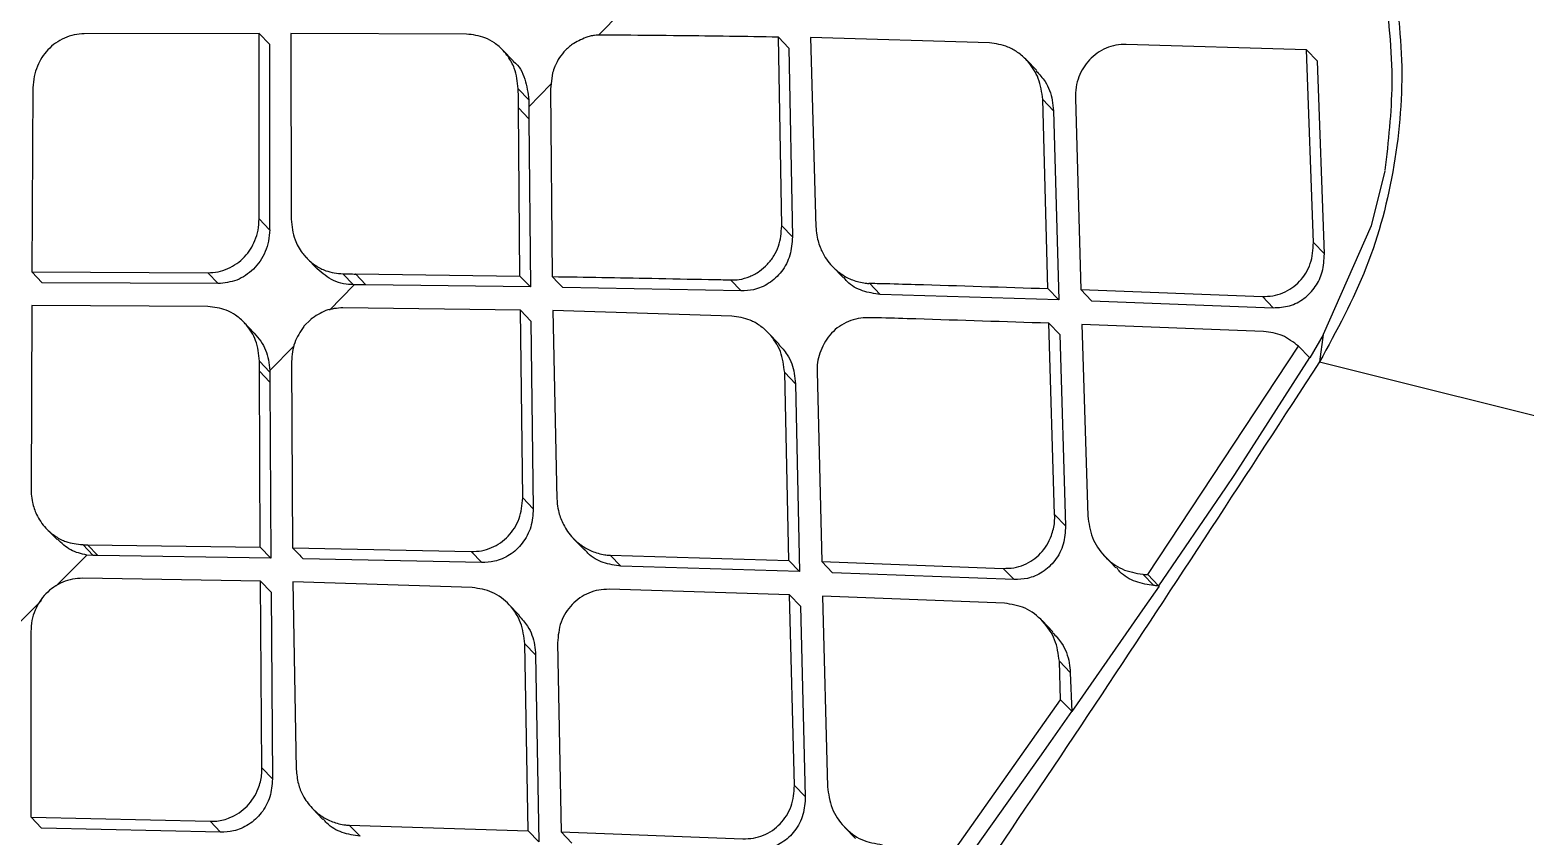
# Model space of a CAD drawing. Extents: x 0 to 84, y -21 to 126.
# Drawn here: x 73.854 to 75.276, y 12.805 to 13.572 of the extents above; entities that cross this region are included whole.
import ezdxf

# ---------------------------------------------------------------- set-up
doc = ezdxf.new("R2010")
doc.units = 0
doc.header["$MEASUREMENT"] = 0
doc.layers.add('1', color=4, linetype='Continuous')

# ---------------------------------------------------------------- blocks, each defined once
blk = doc.blocks.new('PRODIGY')
at = {"layer": '1', "color": 3, "linetype": 'Continuous', "lineweight": 25}
for p, q in [((74.3949, 13.5668), (74.4164, 13.5889)), ((74.072, 13.5685), (73.9058, 13.5682)), ((74.0721, 13.392), (74.072, 13.5685)), ((74.072, 13.5685), (74.0819, 13.5582)), ((74.1022, 13.5685), (74.1025, 13.3918)), ((74.2692, 13.5679), (74.1022, 13.5685)), ((74.5658, 13.565), (74.5759, 13.5546)), ((74.569, 13.3854), (74.5658, 13.565)), ((74.5965, 13.5646), (74.6015, 13.3842)), ((74.7666, 13.5596), (74.5965, 13.5646)), ((74.0819, 13.5582), (74.082, 13.3817)), ((74.3135, 13.5425), (74.3035, 13.5529)), ((74.5759, 13.5546), (74.5791, 13.3749)), ((75.0681, 13.5528), (74.8966, 13.5581)), ((75.0681, 13.5528), (75.0785, 13.5421)), ((75.0746, 13.3697), (75.0681, 13.5528)), ((74.8115, 13.5331), (74.8013, 13.5437)), ((75.085, 13.3589), (75.0784, 13.5421)), ((74.351, 13.5309), (74.349, 13.5155)), ((73.857, 13.5169), (73.856, 13.3417)), ((74.3185, 13.5157), (74.3285, 13.5054)), ((74.3285, 13.4988), (74.3496, 13.5204)), ((74.349, 13.5155), (74.3508, 13.3372)), ((74.3186, 13.4977), (74.3286, 13.4873)), ((74.3201, 13.3377), (74.3186, 13.4977)), ((74.3286, 13.4987), (74.3286, 13.4873)), ((74.8172, 13.5056), (74.8274, 13.4949)), ((74.8221, 13.3258), (74.8172, 13.5056)), ((74.8274, 13.4949), (74.8324, 13.3151)), ((74.8482, 13.5065), (74.8533, 13.3248)), ((74.3286, 13.4873), (74.3302, 13.3273)), ((75.1425, 13.4379), (75.1295, 13.3856)), ((74.0721, 13.392), (74.082, 13.3817)), ((74.569, 13.3854), (74.5791, 13.3749)), ((75.1295, 13.3856), (75.0837, 13.282)), ((75.0746, 13.3697), (75.085, 13.359)), ((74.1173, 13.3548), (74.1273, 13.3445)), ((73.856, 13.3417), (74.0233, 13.3408)), ((73.856, 13.3417), (73.8659, 13.3314)), ((74.0233, 13.3408), (74.0332, 13.3305)), ((74.1517, 13.3398), (74.1617, 13.3294)), ((74.1636, 13.3397), (74.3201, 13.3377)), ((74.1636, 13.3397), (74.1736, 13.3293)), ((74.3201, 13.3377), (74.3302, 13.3273)), ((74.6172, 13.3468), (74.6274, 13.3362)), ((74.0332, 13.3305), (73.8659, 13.3314)), ((74.1389, 13.3054), (74.1622, 13.3291)), ((74.1736, 13.3293), (74.1622, 13.3294)), ((74.3302, 13.3273), (74.1736, 13.3293)), ((74.5305, 13.3235), (74.3609, 13.3268)), ((74.5204, 13.334), (74.5305, 13.3235)), ((74.6524, 13.3308), (74.6626, 13.3203)), ((74.8324, 13.3152), (74.8221, 13.3258)), ((74.8533, 13.3248), (75.026, 13.3183)), ((74.8533, 13.3248), (74.8636, 13.3141)), ((73.8559, 13.3098), (73.8553, 13.1341)), ((74.0233, 13.3088), (73.8559, 13.3098)), ((74.3205, 13.3053), (74.1518, 13.3076)), ((74.8324, 13.3151), (74.6626, 13.3203)), ((74.8636, 13.3141), (75.0364, 13.3076)), ((75.026, 13.3183), (75.0364, 13.3076)), ((74.0675, 13.2835), (74.0576, 13.2938)), ((74.1211, 13.2965), (74.1146, 13.2899)), ((74.3205, 13.3053), (74.3305, 13.2949)), ((74.3227, 13.1267), (74.3205, 13.3053)), ((74.3305, 13.2949), (74.3328, 13.1162)), ((74.3512, 13.3048), (74.3553, 13.1254)), ((74.5215, 13.2996), (74.3512, 13.3048)), ((74.5663, 13.2733), (74.5561, 13.2838)), ((74.8231, 13.2928), (74.8333, 13.2821)), ((74.8285, 13.1108), (74.8231, 13.2928)), ((74.8333, 13.2821), (74.8389, 13.1)), ((74.8543, 13.2917), (74.86, 13.1095)), ((75.0272, 13.2851), (74.8543, 13.2917)), ((75.0837, 13.2819), (75.0711, 13.2599)), ((75.0837, 13.282), (75.0804, 13.2561)), ((74.0823, 13.248), (74.1054, 13.2714)), ((74.917, 13.0538), (75.0605, 13.2709)), ((75.0709, 13.2601), (75.0605, 13.2709)), ((74.0724, 13.2568), (74.0824, 13.2464)), ((74.1029, 13.2565), (74.1039, 13.0791)), ((75.0709, 13.2601), (74.9996, 13.1488)), ((74.0724, 13.2472), (74.0824, 13.2368)), ((74.0731, 13.0797), (74.0724, 13.2472)), ((74.0824, 13.248), (74.0824, 13.2464)), ((74.0824, 13.2464), (74.0824, 13.2368)), ((74.0824, 13.2368), (74.0832, 13.0693)), ((74.5718, 13.2459), (74.582, 13.2353)), ((74.5758, 13.0671), (74.5718, 13.2459)), ((74.6028, 13.2468), (74.607, 13.0661)), ((74.582, 13.2353), (74.586, 13.0565)), ((74.9996, 13.1489), (74.9911, 13.1362)), ((74.3227, 13.1267), (74.3328, 13.1162)), ((74.991, 13.1362), (74.9274, 13.0429)), ((74.8285, 13.1108), (74.8389, 13.1)), ((73.8699, 13.0972), (73.8799, 13.087)), ((73.9043, 13.0822), (73.9143, 13.0718)), ((73.9088, 13.0821), (74.0731, 13.0797)), ((73.9187, 13.0718), (73.9088, 13.0821)), ((74.3708, 13.0881), (74.381, 13.0776)), ((73.8791, 13.043), (73.9082, 13.0723)), ((73.9143, 13.0718), (73.9083, 13.0723)), ((73.9187, 13.0718), (73.9143, 13.0718)), ((74.0832, 13.0693), (73.9187, 13.0718)), ((74.0731, 13.0797), (74.0832, 13.0693)), ((74.1039, 13.0791), (74.2737, 13.0756)), ((74.2838, 13.0651), (74.1139, 13.0687)), ((74.2737, 13.0756), (74.2838, 13.0651)), ((74.4059, 13.0723), (74.5758, 13.0671)), ((74.4059, 13.0723), (74.4161, 13.0617)), ((74.586, 13.0565), (74.5758, 13.0671)), ((74.607, 13.0661), (74.7796, 13.0596)), ((74.607, 13.0661), (74.6173, 13.0554)), ((74.8765, 13.0708), (74.8868, 13.06)), ((74.586, 13.0565), (74.4161, 13.0617)), ((74.79, 13.0489), (74.6173, 13.0554)), ((74.79, 13.0489), (74.7796, 13.0596)), ((74.9125, 13.054), (74.9229, 13.0432)), ((74.917, 13.0538), (74.9274, 13.043)), ((74.0733, 13.0475), (73.9043, 13.0502)), ((74.0733, 13.0475), (74.0834, 13.0371)), ((74.0747, 12.8697), (74.0733, 13.0475)), ((74.1041, 13.0469), (74.1073, 12.8684)), ((74.2747, 13.0414), (74.1041, 13.0469)), ((74.5765, 13.0343), (74.4049, 13.0397)), ((74.9278, 13.0428), (74.9143, 13.0233)), ((73.8338, 12.9975), (73.8652, 13.029)), ((74.0834, 13.0371), (74.0848, 12.8592)), ((74.3194, 13.0151), (74.3092, 13.0256)), ((74.5765, 13.0343), (74.5868, 13.0237)), ((74.5811, 12.8532), (74.5765, 13.0343)), ((74.5868, 13.0237), (74.5914, 12.8425)), ((74.6078, 13.0332), (74.6126, 12.8519)), ((74.7807, 13.0266), (74.6078, 13.0332)), ((74.9143, 13.0233), (74.8448, 12.9233)), ((74.8269, 12.9991), (74.8166, 13.0099)), ((73.855, 12.9994), (73.8551, 12.8229)), ((74.3248, 12.9879), (74.3349, 12.9773)), ((74.3279, 12.81), (74.3248, 12.9879)), ((74.3558, 12.9887), (74.3592, 12.8089)), ((74.335, 12.9773), (74.3381, 12.7994)), ((74.833, 12.9712), (74.8434, 12.9604)), ((74.8342, 12.9346), (74.833, 12.9712)), ((74.8434, 12.9603), (74.8447, 12.9234)), ((74.7344, 12.7935), (74.8342, 12.9346)), ((74.8447, 12.9238), (74.8342, 12.9346)), ((74.8445, 12.9235), (74.8246, 12.895)), ((74.8246, 12.895), (74.814, 12.88)), ((74.0747, 12.8697), (74.0848, 12.8593)), ((74.814, 12.88), (74.7449, 12.7828)), ((74.5811, 12.8532), (74.5914, 12.8425)), ((74.1227, 12.8313), (74.1328, 12.8208)), ((73.8552, 12.8229), (74.0254, 12.819)), ((73.8552, 12.8229), (73.8652, 12.8126)), ((74.0355, 12.8086), (73.8652, 12.8126)), ((74.0254, 12.819), (74.0354, 12.8086)), ((74.1578, 12.8154), (74.3279, 12.81)), ((74.1578, 12.8154), (74.168, 12.8049)), ((74.3381, 12.7994), (74.3279, 12.81)), ((74.6288, 12.8134), (74.6392, 12.8027)), ((74.3592, 12.8089), (74.5319, 12.8024)), ((74.3592, 12.8089), (74.3694, 12.7983))]:
    blk.add_line(p, q, dxfattribs=at)
at = {"layer": '1', "color": 3, "linetype": 'Continuous', "lineweight": 25, "flags": 128}
for points in [[(74.3186, 13.4977), (74.3186, 13.5078), (74.3185, 13.5157)], [(74.3508, 13.3372), (74.3565, 13.3314), (74.3609, 13.3268)], [(75.0804, 13.2561), (75.3456, 13.1899), (75.5173, 13.1471), (75.6889, 13.1042), (75.8605, 13.0614)]]:
    blk.add_lwpolyline(points, dxfattribs=at)
at = {"layer": '1', "color": 3, "linetype": 'Continuous', "lineweight": 25}
for points, knots in [([(75.1471, 13.6429), (75.1522, 13.6097), (75.1623, 13.5435), (75.1538, 13.4426), (75.1287, 13.3445), (75.0965, 13.2855), (75.0804, 13.2561)], [0, 0, 0, 0, 0.25002, 0.500031, 0.750026, 1, 1, 1, 1]), ([(75.1419, 13.617), (75.1456, 13.5849), (75.1525, 13.5254), (75.1457, 13.4658), (75.1426, 13.4384)], [0, 0, 0, 0, 0.540344, 1, 1, 1, 1]), ([(73.9058, 13.5682), (73.9026, 13.568), (73.8962, 13.5676), (73.8869, 13.5644), (73.8784, 13.5596), (73.8688, 13.5512), (73.8618, 13.5401), (73.8577, 13.5275), (73.8573, 13.5205), (73.857, 13.5169)], [0, 0, 0, 0, 0.126028, 0.251353, 0.376403, 0.501582, 0.734763, 0.863406, 1, 1, 1, 1]), ([(74.3185, 13.5157), (74.3177, 13.5225), (74.3165, 13.5335), (74.31, 13.5452), (74.3035, 13.5533), (74.2962, 13.5596), (74.2847, 13.5661), (74.2752, 13.5672), (74.2692, 13.5679)], [0, 0, 0, 0, 0.248305, 0.407168, 0.498913, 0.64083, 0.771703, 1, 1, 1, 1]), ([(74.3846, 13.5653), (74.38, 13.5634), (74.3723, 13.5604), (74.3612, 13.5511), (74.3556, 13.5429), (74.3525, 13.5352), (74.3517, 13.5329), (74.351, 13.5309)], [0, 0, 0, 0, 0.299733, 0.501127, 0.859613, 0.872437, 1, 1, 1, 1]), ([(74.3975, 13.567), (74.3953, 13.5669), (74.3918, 13.5668), (74.3875, 13.5661), (74.3854, 13.5655), (74.3846, 13.5653)], [0, 0, 0, 0, 0.500953, 0.816429, 1, 1, 1, 1]), ([(74.5658, 13.565), (74.5348, 13.5655), (74.4857, 13.5662), (74.4304, 13.5667), (74.4052, 13.567), (74.3982, 13.567), (74.3975, 13.567)], [0, 0, 0, 0, 0.552905, 0.873667, 0.986642, 1, 1, 1, 1]), ([(74.8172, 13.5056), (74.8163, 13.5124), (74.8145, 13.5255), (74.807, 13.5373), (74.7999, 13.5453), (74.7938, 13.5506), (74.7821, 13.5573), (74.7726, 13.5587), (74.7666, 13.5596)], [0, 0, 0, 0, 0.250384, 0.476426, 0.502094, 0.644856, 0.775449, 1, 1, 1, 1]), ([(74.8966, 13.5581), (74.8933, 13.558), (74.8867, 13.5578), (74.8773, 13.5548), (74.8687, 13.55), (74.859, 13.5416), (74.8521, 13.5302), (74.8485, 13.5173), (74.8483, 13.5101), (74.8482, 13.5065)], [0, 0, 0, 0, 0.126568, 0.251212, 0.374706, 0.49792, 0.732717, 0.862239, 1, 1, 1, 1]), ([(74.3134, 13.5424), (74.3136, 13.5422), (74.3192, 13.5382), (74.3259, 13.5252), (74.3277, 13.5119), (74.3285, 13.5054)], [0, 0, 0, 0, 0.023188, 0.513649, 1, 1, 1, 1]), ([(74.811, 13.5327), (74.814, 13.5296), (74.8213, 13.5217), (74.8263, 13.508), (74.8271, 13.4983), (74.8274, 13.4949)], [0, 0, 0, 0, 0.310358, 0.764205, 1, 1, 1, 1]), ([(74.3285, 13.5054), (74.3285, 13.5041), (74.3285, 13.502), (74.3285, 13.4998), (74.3286, 13.4988)], [0, 0, 0, 0, 0.560058, 1, 1, 1, 1]), ([(74.0233, 13.3408), (74.0265, 13.341), (74.033, 13.3414), (74.0424, 13.3445), (74.051, 13.3493), (74.0606, 13.3577), (74.0676, 13.3688), (74.0715, 13.3815), (74.0719, 13.3884), (74.0721, 13.392)], [0, 0, 0, 0, 0.127696, 0.253572, 0.378083, 0.501766, 0.734231, 0.862959, 1, 1, 1, 1]), ([(74.0821, 13.3817), (74.0819, 13.3781), (74.0814, 13.3711), (74.0782, 13.3609), (74.0733, 13.3519), (74.0669, 13.3442), (74.0593, 13.3381), (74.0483, 13.3321), (74.0392, 13.3312), (74.0332, 13.3305)], [0, 0, 0, 0, 0.136846, 0.269647, 0.398731, 0.524446, 0.647121, 0.767197, 1, 1, 1, 1]), ([(74.1025, 13.3918), (74.1032, 13.3851), (74.1045, 13.3736), (74.1111, 13.3621), (74.1153, 13.357), (74.1193, 13.3527), (74.1253, 13.3476), (74.1371, 13.3414), (74.1462, 13.3404), (74.1517, 13.3398)], [0, 0, 0, 0, 0.248644, 0.428776, 0.491495, 0.49856, 0.6544, 0.789953, 1, 1, 1, 1]), ([(74.5204, 13.334), (74.5231, 13.334), (74.5294, 13.3341), (74.5387, 13.337), (74.5479, 13.3419), (74.5557, 13.3487), (74.5618, 13.3568), (74.5678, 13.3688), (74.5685, 13.3788), (74.569, 13.3854)], [0, 0, 0, 0, 0.105832, 0.23845, 0.373397, 0.498485, 0.627709, 0.754213, 1, 1, 1, 1]), ([(74.6015, 13.3842), (74.6016, 13.3838), (74.6016, 13.3826), (74.6019, 13.3788), (74.6032, 13.3712), (74.6074, 13.3594), (74.6151, 13.3483), (74.6249, 13.3397), (74.6351, 13.334), (74.6444, 13.3314), (74.6506, 13.3307), (74.6522, 13.3308), (74.6524, 13.3308)], [0, 0, 0, 0, 0.014212, 0.0423, 0.140134, 0.293296, 0.501601, 0.633652, 0.776951, 0.933509, 0.991605, 1, 1, 1, 1]), ([(74.5792, 13.3749), (74.5787, 13.369), (74.5779, 13.3573), (74.5696, 13.3416), (74.5573, 13.3302), (74.5435, 13.3242), (74.5344, 13.3237), (74.5305, 13.3235)], [0, 0, 0, 0, 0.220122, 0.440689, 0.649801, 0.848678, 1, 1, 1, 1]), ([(75.026, 13.3183), (75.0294, 13.3184), (75.036, 13.3185), (75.0456, 13.3214), (75.0542, 13.3261), (75.0617, 13.3325), (75.0676, 13.3404), (75.0735, 13.3526), (75.0742, 13.3629), (75.0746, 13.3697)], [0, 0, 0, 0, 0.128377, 0.253442, 0.376076, 0.497217, 0.619388, 0.746412, 1, 1, 1, 1]), ([(75.0364, 13.3076), (75.0416, 13.3078), (75.0521, 13.3084), (75.0662, 13.3158), (75.077, 13.3272), (75.0841, 13.3421), (75.0847, 13.3531), (75.085, 13.3589)], [0, 0, 0, 0, 0.197964, 0.396279, 0.588505, 0.782422, 1, 1, 1, 1]), ([(74.1621, 13.3294), (74.1588, 13.3296), (74.1522, 13.33), (74.1397, 13.334), (74.1323, 13.3404), (74.1274, 13.3446)], [0, 0, 0, 0, 0.254566, 0.508861, 1, 1, 1, 1]), ([(74.1517, 13.3398), (74.1539, 13.3397), (74.1579, 13.3397), (74.1619, 13.3397), (74.1636, 13.3396)], [0, 0, 0, 0, 0.559973, 1, 1, 1, 1]), ([(74.3508, 13.3372), (74.3823, 13.3367), (74.4318, 13.3359), (74.4876, 13.3347), (74.5126, 13.3343), (74.5196, 13.334), (74.5204, 13.334)], [0, 0, 0, 0, 0.557822, 0.87629, 0.98733, 1, 1, 1, 1]), ([(74.6626, 13.3202), (74.657, 13.3211), (74.6457, 13.3227), (74.6336, 13.3293), (74.629, 13.3352), (74.6279, 13.3366)], [0, 0, 0, 0, 0.433165, 0.865474, 1, 1, 1, 1]), ([(74.6524, 13.3308), (74.6525, 13.3308), (74.6528, 13.3309), (74.6539, 13.3309), (74.6576, 13.3308), (74.6718, 13.3305), (74.7272, 13.3289), (74.78, 13.3272), (74.8221, 13.3258)], [0, 0, 0, 0, 0.001875, 0.005628, 0.018806, 0.067906, 0.257163, 1, 1, 1, 1]), ([(74.0724, 13.2568), (74.0717, 13.2635), (74.0703, 13.2762), (74.0631, 13.2877), (74.0562, 13.2954), (74.0502, 13.3005), (74.0387, 13.307), (74.0293, 13.3081), (74.0233, 13.3088)], [0, 0, 0, 0, 0.248384, 0.47147, 0.498556, 0.641499, 0.772786, 1, 1, 1, 1]), ([(74.1518, 13.3076), (74.1462, 13.3071), (74.1352, 13.3062), (74.1258, 13.2998), (74.1212, 13.2966)], [0, 0, 0, 0, 0.505252, 1, 1, 1, 1]), ([(74.5718, 13.2459), (74.5709, 13.2527), (74.5692, 13.2664), (74.5592, 13.2814), (74.5486, 13.2907), (74.5369, 13.2974), (74.5275, 13.2988), (74.5215, 13.2996)], [0, 0, 0, 0, 0.250285, 0.50166, 0.645048, 0.775921, 1, 1, 1, 1]), ([(74.6515, 13.2981), (74.6482, 13.298), (74.6417, 13.2978), (74.6323, 13.2948), (74.6236, 13.2901), (74.6162, 13.2836), (74.6101, 13.2757), (74.6047, 13.2642), (74.6023, 13.2541), (74.6027, 13.2475), (74.6028, 13.2468)], [0, 0, 0, 0, 0.125752, 0.250208, 0.374108, 0.497852, 0.620797, 0.748661, 0.972791, 1, 1, 1, 1]), ([(74.8231, 13.2928), (74.7809, 13.2942), (74.7278, 13.2959), (74.6718, 13.2977), (74.657, 13.298), (74.6528, 13.2981), (74.6517, 13.2981), (74.6515, 13.2981)], [0, 0, 0, 0, 0.736938, 0.927671, 0.978615, 0.997415, 1, 1, 1, 1]), ([(74.0675, 13.2834), (74.0717, 13.2783), (74.0799, 13.268), (74.0815, 13.2547), (74.0824, 13.248)], [0, 0, 0, 0, 0.50121, 1, 1, 1, 1]), ([(74.1145, 13.2898), (74.1112, 13.2848), (74.1044, 13.2746), (74.1034, 13.2625), (74.1029, 13.2565)], [0, 0, 0, 0, 0.497213, 1, 1, 1, 1]), ([(75.0605, 13.2709), (75.0555, 13.2748), (75.0456, 13.2824), (75.0333, 13.2842), (75.0272, 13.2851)], [0, 0, 0, 0, 0.5048267, 1, 1, 1, 1]), ([(74.5658, 13.2729), (74.5688, 13.2697), (74.5761, 13.2618), (74.581, 13.2482), (74.5817, 13.2386), (74.582, 13.2353)], [0, 0, 0, 0, 0.314804, 0.76816, 1, 1, 1, 1]), ([(75.0804, 13.2561), (74.9428, 13.0445), (74.6677, 12.6214), (74.2057, 12.0205), (73.7094, 11.4478), (73.1759, 10.9089), (72.6077, 10.4067), (72.0079, 9.9432), (71.3819, 9.5154), (70.9441, 9.264), (70.7251, 9.1383)], [0, 0, 0, 0, 0.125001, 0.250001, 0.375003, 0.499997, 0.624991, 0.749994, 0.874996, 1, 1, 1, 1]), ([(74.0724, 13.2472), (74.0724, 13.249), (74.0724, 13.2522), (74.0724, 13.2554), (74.0724, 13.2568)], [0, 0, 0, 0, 0.559975, 1, 1, 1, 1]), ([(73.8553, 13.1341), (73.8553, 13.1336), (73.8553, 13.1323), (73.8555, 13.1284), (73.8566, 13.1209), (73.8605, 13.1095), (73.8681, 13.0982), (73.8781, 13.0899), (73.8899, 13.0837), (73.8989, 13.0828), (73.9043, 13.0822)], [0, 0, 0, 0, 0.017646, 0.048139, 0.147429, 0.29776, 0.498947, 0.657556, 0.793959, 1, 1, 1, 1]), ([(74.2737, 13.0756), (74.2771, 13.0757), (74.2836, 13.076), (74.2931, 13.079), (74.3017, 13.0837), (74.3091, 13.09), (74.3151, 13.0979), (74.3212, 13.1098), (74.3221, 13.1199), (74.3227, 13.1267)], [0, 0, 0, 0, 0.12809, 0.253467, 0.376787, 0.498727, 0.621, 0.748011, 1, 1, 1, 1]), ([(74.3553, 13.1254), (74.3554, 13.1239), (74.3556, 13.1196), (74.3572, 13.1114), (74.3614, 13.1), (74.3689, 13.0894), (74.3785, 13.0811), (74.3887, 13.0754), (74.3979, 13.0729), (74.4041, 13.0721), (74.4057, 13.0722), (74.4059, 13.0723)], [0, 0, 0, 0, 0.054731, 0.156648, 0.305621, 0.501435, 0.634047, 0.776813, 0.933343, 0.991567, 1, 1, 1, 1]), ([(74.3328, 13.1162), (74.3324, 13.1104), (74.3315, 13.0988), (74.3232, 13.0832), (74.3109, 13.0718), (74.297, 13.0658), (74.2878, 13.0653), (74.2838, 13.0651)], [0, 0, 0, 0, 0.218685, 0.437814, 0.646275, 0.845572, 1, 1, 1, 1]), ([(74.7796, 13.0596), (74.783, 13.0597), (74.7897, 13.0598), (74.7993, 13.0627), (74.8079, 13.0674), (74.8154, 13.0737), (74.8214, 13.0817), (74.8261, 13.0917), (74.8286, 13.1016), (74.8286, 13.1084), (74.8285, 13.1108)], [0, 0, 0, 0, 0.12853, 0.253653, 0.376192, 0.497017, 0.619961, 0.747763, 0.910476, 1, 1, 1, 1]), ([(74.86, 13.1095), (74.861, 13.1025), (74.863, 13.0884), (74.8751, 13.0706), (74.892, 13.0575), (74.9057, 13.0551), (74.9125, 13.054)], [0, 0, 0, 0, 0.250495, 0.502894, 0.753915, 1, 1, 1, 1]), ([(74.8389, 13.1), (74.8385, 13.0942), (74.8379, 13.0824), (74.8297, 13.0668), (74.8175, 13.0555), (74.8036, 13.0494), (74.7942, 13.0491), (74.79, 13.0489)], [0, 0, 0, 0, 0.219022, 0.438629, 0.644044, 0.837957, 1, 1, 1, 1]), ([(73.9082, 13.0723), (73.9029, 13.0735), (73.8922, 13.0759), (73.8842, 13.0836), (73.8803, 13.0874)], [0, 0, 0, 0, 0.495743, 1, 1, 1, 1]), ([(73.9043, 13.0822), (73.9051, 13.0821), (73.9066, 13.0821), (73.9081, 13.0821), (73.9088, 13.0821)], [0, 0, 0, 0, 0.560065, 1, 1, 1, 1]), ([(74.1039, 13.0791), (74.1058, 13.0772), (74.1091, 13.0737), (74.1125, 13.0703), (74.1139, 13.0687)], [0, 0, 0, 0, 0.55998, 1, 1, 1, 1]), ([(74.4161, 13.0617), (74.4105, 13.0625), (74.3991, 13.0642), (74.3871, 13.0708), (74.3825, 13.0767), (74.3814, 13.078)], [0, 0, 0, 0, 0.434997, 0.869127, 1, 1, 1, 1]), ([(75.8605, 13.0614), (75.7386, 12.8638), (75.4948, 12.4689), (75.0898, 11.9019), (74.6579, 11.3567), (74.1979, 10.8373), (73.7092, 10.3479), (73.1931, 9.888), (72.6496, 9.4575), (72.0811, 9.057), (71.4924, 8.6838), (71.0844, 8.4617), (70.8804, 8.3507)], [0, 0, 0, 0, 0.100345, 0.20059, 0.300906, 0.400755, 0.500092, 0.599382, 0.699069, 0.799349, 0.899659, 1, 1, 1, 1]), ([(75.8755, 13.052), (75.867, 13.0382), (75.8447, 13.0019), (75.8043, 12.9359), (75.7574, 12.8592), (75.711, 12.7842), (75.6709, 12.7203), (75.6322, 12.6601), (75.5928, 12.5996), (75.5206, 12.4902), (75.4161, 12.3355), (75.2411, 12.0862), (75.0218, 11.7903), (74.7373, 11.4321), (74.4239, 11.0651), (74.0786, 10.6938), (73.687, 10.3075), (73.241, 9.9087), (72.7363, 9.5036), (72.2677, 9.1659), (71.8457, 8.8875), (71.5735, 8.7202), (71.394, 8.6148), (71.31, 8.5662), (71.2253, 8.5181), (71.1428, 8.472), (71.0579, 8.4253), (70.974, 8.3806), (70.9157, 8.3495), (70.8888, 8.3351)], [0, 0, 0, 0, 0.007015, 0.018363, 0.033423, 0.04585, 0.056436, 0.065972, 0.076735, 0.087612, 0.12255, 0.157338, 0.219069, 0.281467, 0.354684, 0.427219, 0.500115, 0.591822, 0.685047, 0.779145, 0.840884, 0.903128, 0.916964, 0.930721, 0.945004, 0.958992, 0.971501, 0.986828, 1, 1, 1, 1]), ([(74.9229, 13.0432), (74.9171, 13.0441), (74.9054, 13.0461), (74.8931, 13.053), (74.8884, 13.059), (74.8873, 13.0604)], [0, 0, 0, 0, 0.437137, 0.873115, 1, 1, 1, 1]), ([(74.9125, 13.054), (74.9133, 13.0539), (74.9148, 13.0539), (74.9163, 13.0538), (74.917, 13.0538)], [0, 0, 0, 0, 0.560303, 1, 1, 1, 1]), ([(73.9043, 13.0502), (73.9011, 13.05), (73.8946, 13.0497), (73.8852, 13.0467), (73.8766, 13.042), (73.8668, 13.0337), (73.8597, 13.0226), (73.8556, 13.0099), (73.8552, 13.003), (73.855, 12.9994)], [0, 0, 0, 0, 0.125742, 0.250567, 0.375029, 0.499449, 0.735716, 0.864337, 1, 1, 1, 1]), ([(74.3248, 12.9879), (74.3239, 12.9947), (74.3222, 13.0084), (74.3108, 13.0256), (74.2945, 13.0383), (74.2812, 13.0404), (74.2747, 13.0414)], [0, 0, 0, 0, 0.25041, 0.502082, 0.753018, 1, 1, 1, 1]), ([(74.4049, 13.0397), (74.4016, 13.0396), (74.395, 13.0394), (74.3855, 13.0364), (74.3769, 13.0318), (74.3694, 13.0254), (74.3634, 13.0176), (74.3573, 13.0056), (74.3564, 12.9954), (74.3558, 12.9887)], [0, 0, 0, 0, 0.127436, 0.252513, 0.375929, 0.498467, 0.621012, 0.747758, 1, 1, 1, 1]), ([(74.9274, 13.043), (74.9265, 13.043), (74.925, 13.0431), (74.9235, 13.0432), (74.9229, 13.0432)], [0, 0, 0, 0, 0.559747, 1, 1, 1, 1]), ([(74.833, 12.9712), (74.832, 12.9782), (74.83, 12.9923), (74.8179, 13.01), (74.8011, 13.0232), (74.7874, 13.0254), (74.7807, 13.0266)], [0, 0, 0, 0, 0.250557, 0.503033, 0.754009, 1, 1, 1, 1]), ([(74.319, 13.0147), (74.322, 13.0115), (74.3292, 13.0036), (74.334, 12.99), (74.3347, 12.9805), (74.335, 12.9773)], [0, 0, 0, 0, 0.319604, 0.77276, 1, 1, 1, 1]), ([(74.8265, 12.9987), (74.8296, 12.9954), (74.8372, 12.9873), (74.8423, 12.9732), (74.8432, 12.9634), (74.8434, 12.9603)], [0, 0, 0, 0, 0.315639, 0.778983, 1, 1, 1, 1]), ([(76.4454, 12.9194), (76.3135, 12.7038), (76.0498, 12.2726), (75.614, 11.6516), (75.1474, 11.0555), (74.6487, 10.4893), (74.1199, 9.9537), (73.5582, 9.4518), (72.9657, 8.9824), (72.3453, 8.5468), (71.7027, 8.1424), (71.2576, 7.9022), (71.035, 7.7821)], [0, 0, 0, 0, 0.100262, 0.200594, 0.300842, 0.400493, 0.499762, 0.599107, 0.699009, 0.799378, 0.89967, 1, 1, 1, 1]), ([(74.0254, 12.819), (74.0276, 12.819), (74.0341, 12.819), (74.0435, 12.8217), (74.0532, 12.8268), (74.0608, 12.8332), (74.067, 12.8411), (74.0719, 12.851), (74.0746, 12.8608), (74.0747, 12.8674), (74.0747, 12.8697)], [0, 0, 0, 0, 0.083368, 0.24934, 0.373798, 0.498473, 0.621337, 0.748673, 0.913209, 1, 1, 1, 1]), ([(74.1073, 12.8684), (74.1078, 12.8637), (74.1086, 12.8552), (74.1138, 12.8425), (74.1211, 12.8323), (74.1304, 12.8242), (74.1406, 12.8186), (74.1495, 12.8161), (74.1555, 12.8153), (74.1573, 12.8154), (74.1578, 12.8154)], [0, 0, 0, 0, 0.170069, 0.315575, 0.50119, 0.634489, 0.776719, 0.933369, 0.977845, 1, 1, 1, 1]), ([(74.0848, 12.8592), (74.0843, 12.8535), (74.0834, 12.842), (74.075, 12.8266), (74.0627, 12.8153), (74.0488, 12.8092), (74.0395, 12.8088), (74.0355, 12.8086)], [0, 0, 0, 0, 0.217341, 0.435088, 0.642896, 0.842509, 1, 1, 1, 1]), ([(74.5319, 12.8024), (74.5353, 12.8024), (74.542, 12.8026), (74.5516, 12.8054), (74.5602, 12.81), (74.5677, 12.8164), (74.5737, 12.8242), (74.5798, 12.8362), (74.5806, 12.8464), (74.5811, 12.8532)], [0, 0, 0, 0, 0.129052, 0.254551, 0.377236, 0.497952, 0.620302, 0.74705, 1, 1, 1, 1]), ([(74.5914, 12.8425), (74.5911, 12.8367), (74.5903, 12.8251), (74.5822, 12.8095), (74.57, 12.7982), (74.556, 12.7922), (74.5465, 12.7918), (74.5422, 12.7917)], [0, 0, 0, 0, 0.21778, 0.436153, 0.641212, 0.835838, 1, 1, 1, 1]), ([(74.6126, 12.8519), (74.6135, 12.8449), (74.6155, 12.8309), (74.6275, 12.8132), (74.6443, 12.8001), (74.658, 12.7978), (74.6648, 12.7967)], [0, 0, 0, 0, 0.250324, 0.502584, 0.753735, 1, 1, 1, 1]), ([(74.168, 12.8049), (74.1623, 12.8057), (74.1509, 12.8074), (74.1389, 12.814), (74.1343, 12.8199), (74.1333, 12.8212)], [0, 0, 0, 0, 0.436812, 0.872804, 1, 1, 1, 1])]:
    blk.add_open_spline(points, degree=3, knots=knots, dxfattribs=at)

msp = doc.modelspace()

# ---------------------------------------------------------------- block references
at = {"layer": '1'}
msp.add_blockref('PRODIGY', (0, 0), dxfattribs=at)

doc.saveas('drawing.dxf')
